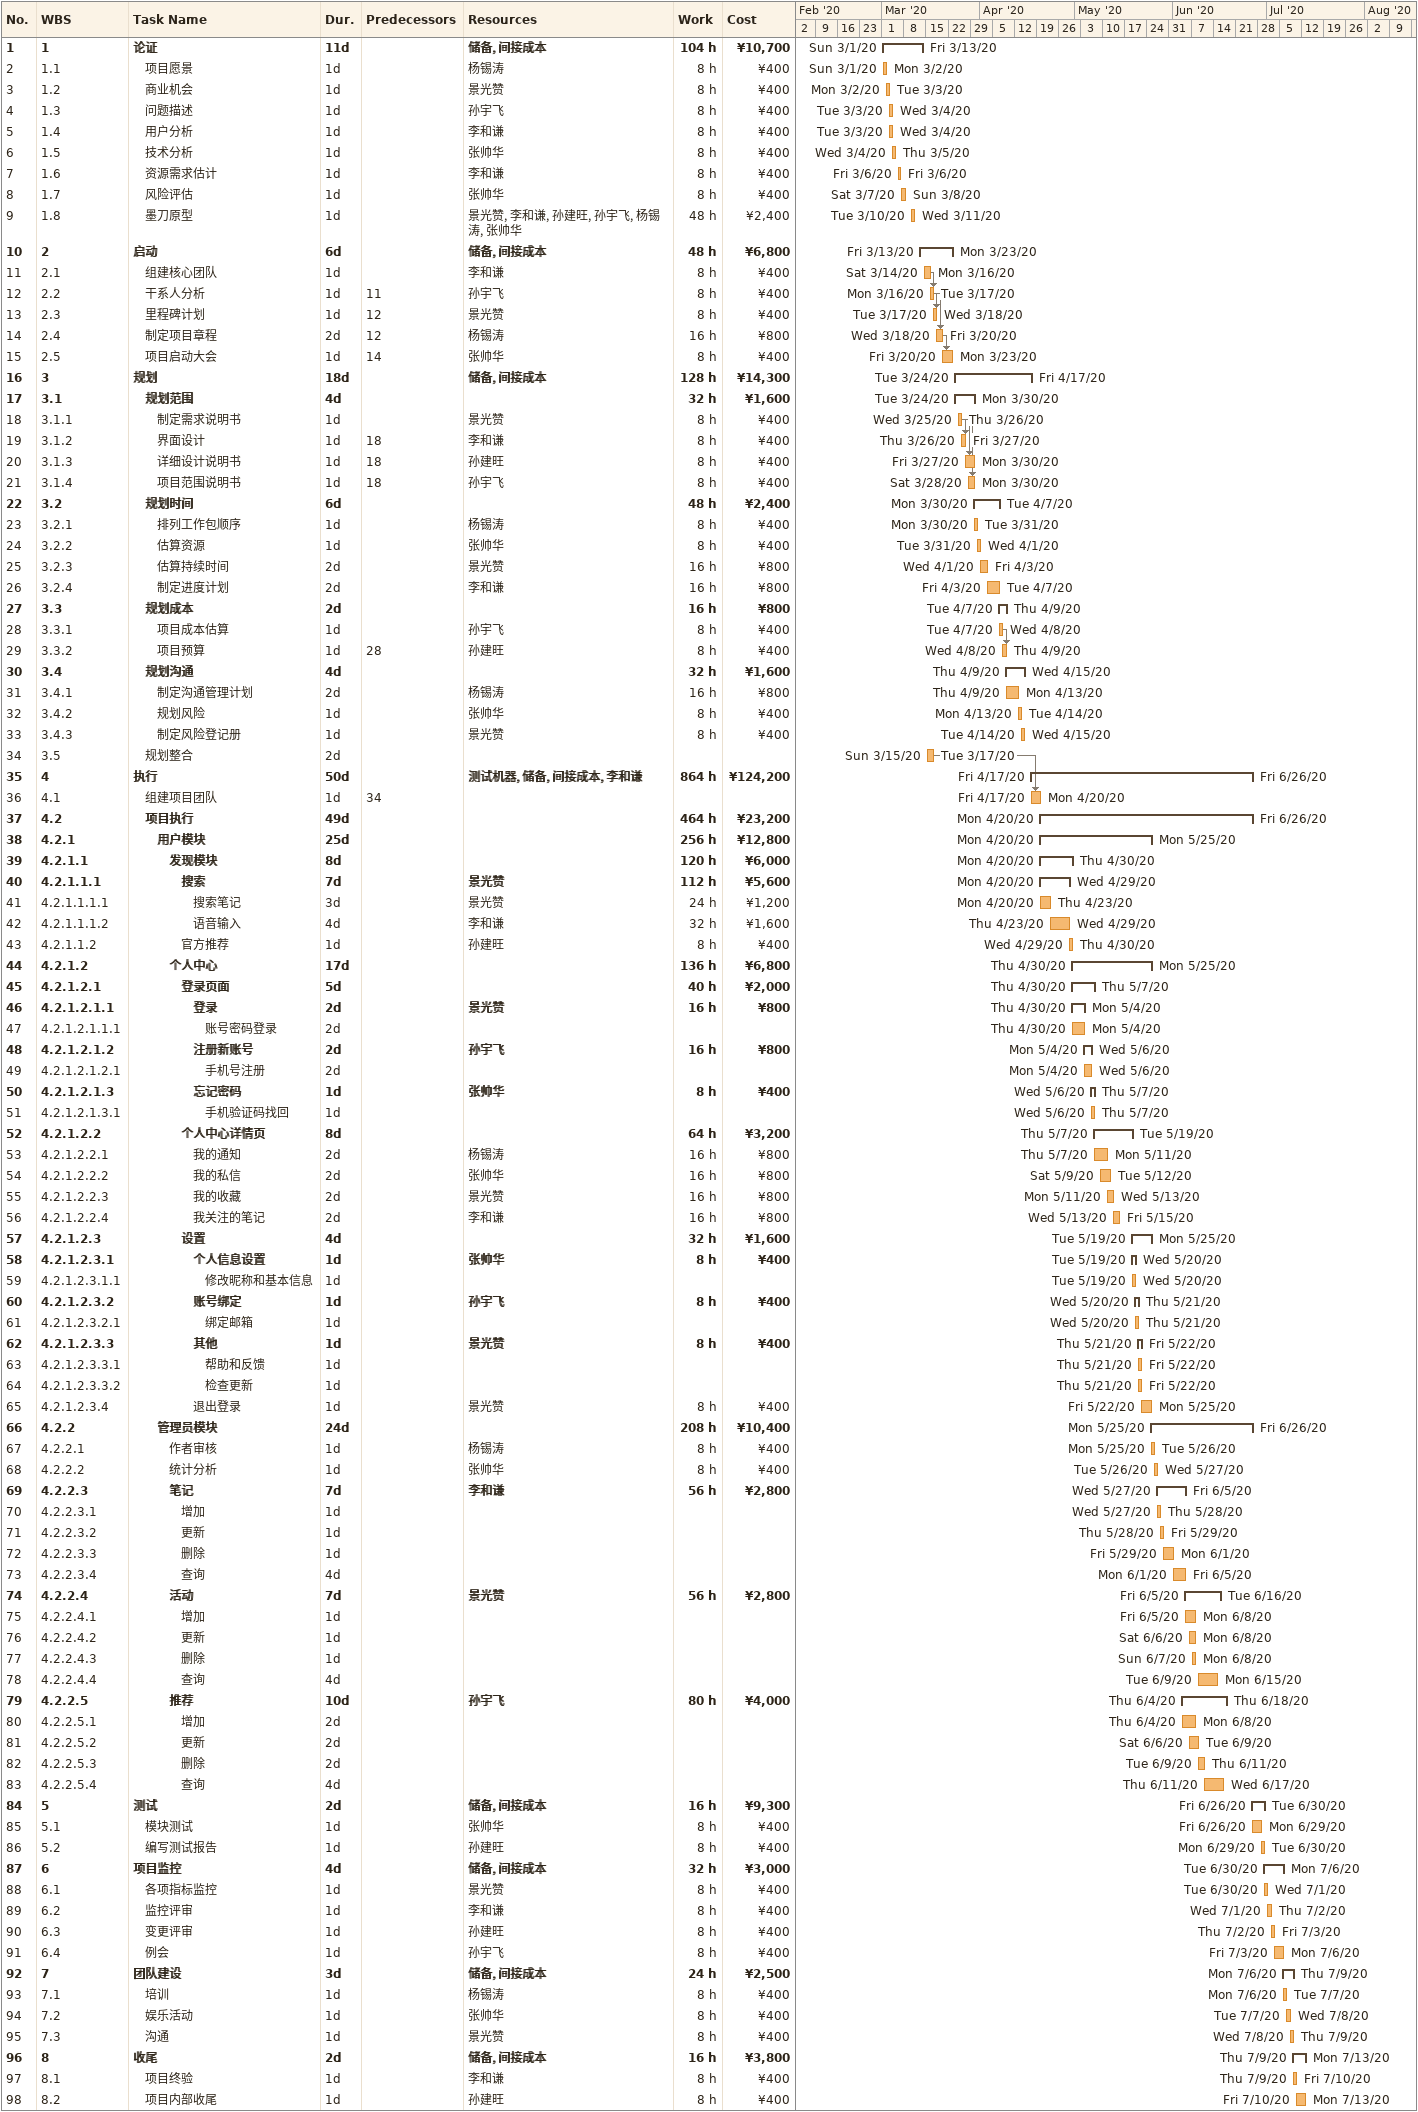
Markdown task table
| ID | WBS | Task | Duration | Start | Finish | Predecessors | Resources | Work (h) | Cost (¥) |
|---|---|---|---|---|---|---|---|---|---|
| 1 | 1 | **论证** | 11d | 2020-03-01 | 2020-03-13 |  | 储备, 间接成本 | 104 | 10700 |
| 2 | 1.1 | 项目愿景 | 1d | 2020-03-01 | 2020-03-02 |  | 杨锡涛 | 8 | 400 |
| 3 | 1.2 | 商业机会 | 1d | 2020-03-02 | 2020-03-03 |  | 景光赞 | 8 | 400 |
| 4 | 1.3 | 问题描述 | 1d | 2020-03-03 | 2020-03-04 |  | 孙宇飞 | 8 | 400 |
| 5 | 1.4 | 用户分析 | 1d | 2020-03-03 | 2020-03-04 |  | 李和谦 | 8 | 400 |
| 6 | 1.5 | 技术分析 | 1d | 2020-03-04 | 2020-03-05 |  | 张帅华 | 8 | 400 |
| 7 | 1.6 | 资源需求估计 | 1d | 2020-03-06 | 2020-03-06 |  | 李和谦 | 8 | 400 |
| 8 | 1.7 | 风险评估 | 1d | 2020-03-07 | 2020-03-08 |  | 张帅华 | 8 | 400 |
| 9 | 1.8 | 墨刀原型 | 1d | 2020-03-10 | 2020-03-11 |  | 景光赞, 李和谦, 孙建旺, 孙宇飞, 杨锡涛, 张帅华 | 48 | 2400 |
| 10 | 2 | **启动** | 6d | 2020-03-13 | 2020-03-23 |  | 储备, 间接成本 | 48 | 6800 |
| 11 | 2.1 | 组建核心团队 | 1d | 2020-03-14 | 2020-03-16 |  | 李和谦 | 8 | 400 |
| 12 | 2.2 | 干系人分析 | 1d | 2020-03-16 | 2020-03-17 | 11 | 孙宇飞 | 8 | 400 |
| 13 | 2.3 | 里程碑计划 | 1d | 2020-03-17 | 2020-03-18 | 12 | 景光赞 | 8 | 400 |
| 14 | 2.4 | 制定项目章程 | 2d | 2020-03-18 | 2020-03-20 | 12 | 杨锡涛 | 16 | 800 |
| 15 | 2.5 | 项目启动大会 | 1d | 2020-03-20 | 2020-03-23 | 14 | 张帅华 | 8 | 400 |
| 16 | 3 | **规划** | 18d | 2020-03-24 | 2020-04-17 |  | 储备, 间接成本 | 128 | 14300 |
| 17 | 3.1 | **规划范围** | 4d | 2020-03-24 | 2020-03-30 |  |  | 32 | 1600 |
| 18 | 3.1.1 | 制定需求说明书 | 1d | 2020-03-25 | 2020-03-26 |  | 景光赞 | 8 | 400 |
| 19 | 3.1.2 | 界面设计 | 1d | 2020-03-26 | 2020-03-27 | 18 | 李和谦 | 8 | 400 |
| 20 | 3.1.3 | 详细设计说明书 | 1d | 2020-03-27 | 2020-03-30 | 18 | 孙建旺 | 8 | 400 |
| 21 | 3.1.4 | 项目范围说明书 | 1d | 2020-03-28 | 2020-03-30 | 18 | 孙宇飞 | 8 | 400 |
| 22 | 3.2 | **规划时间** | 6d | 2020-03-30 | 2020-04-07 |  |  | 48 | 2400 |
| 23 | 3.2.1 | 排列工作包顺序 | 1d | 2020-03-30 | 2020-03-31 |  | 杨锡涛 | 8 | 400 |
| 24 | 3.2.2 | 估算资源 | 1d | 2020-03-31 | 2020-04-01 |  | 张帅华 | 8 | 400 |
| 25 | 3.2.3 | 估算持续时间 | 2d | 2020-04-01 | 2020-04-03 |  | 景光赞 | 16 | 800 |
| 26 | 3.2.4 | 制定进度计划 | 2d | 2020-04-03 | 2020-04-07 |  | 李和谦 | 16 | 800 |
| 27 | 3.3 | **规划成本** | 2d | 2020-04-07 | 2020-04-09 |  |  | 16 | 800 |
| 28 | 3.3.1 | 项目成本估算 | 1d | 2020-04-07 | 2020-04-08 |  | 孙宇飞 | 8 | 400 |
| 29 | 3.3.2 | 项目预算 | 1d | 2020-04-08 | 2020-04-09 | 28 | 孙建旺 | 8 | 400 |
| 30 | 3.4 | **规划沟通** | 4d | 2020-04-09 | 2020-04-15 |  |  | 32 | 1600 |
| 31 | 3.4.1 | 制定沟通管理计划 | 2d | 2020-04-09 | 2020-04-13 |  | 杨锡涛 | 16 | 800 |
| 32 | 3.4.2 | 规划风险 | 1d | 2020-04-13 | 2020-04-14 |  | 张帅华 | 8 | 400 |
| 33 | 3.4.3 | 制定风险登记册 | 1d | 2020-04-14 | 2020-04-15 |  | 景光赞 | 8 | 400 |
| 34 | 3.5 | 规划整合 | 2d | 2020-03-15 | 2020-03-17 |  |  |  |  |
| 35 | 4 | **执行** | 50d | 2020-04-17 | 2020-06-26 |  | 测试机器, 储备, 间接成本, 李和谦 | 864 | 124200 |
| 36 | 4.1 | 组建项目团队 | 1d | 2020-04-17 | 2020-04-20 | 34 |  |  |  |
| 37 | 4.2 | **项目执行** | 49d | 2020-04-20 | 2020-06-26 |  |  | 464 | 23200 |
| 38 | 4.2.1 | **用户模块** | 25d | 2020-04-20 | 2020-05-25 |  |  | 256 | 12800 |
| 39 | 4.2.1.1 | **发现模块** | 8d | 2020-04-20 | 2020-04-30 |  |  | 120 | 6000 |
| 40 | 4.2.1.1.1 | **搜索** | 7d | 2020-04-20 | 2020-04-29 |  | 景光赞 | 112 | 5600 |
| 41 | 4.2.1.1.1.1 | 搜索笔记 | 3d | 2020-04-20 | 2020-04-23 |  | 景光赞 | 24 | 1200 |
| 42 | 4.2.1.1.1.2 | 语音输入 | 4d | 2020-04-23 | 2020-04-29 |  | 李和谦 | 32 | 1600 |
| 43 | 4.2.1.1.2 | 官方推荐 | 1d | 2020-04-29 | 2020-04-30 |  | 孙建旺 | 8 | 400 |
| 44 | 4.2.1.2 | **个人中心** | 17d | 2020-04-30 | 2020-05-25 |  |  | 136 | 6800 |
| 45 | 4.2.1.2.1 | **登录页面** | 5d | 2020-04-30 | 2020-05-07 |  |  | 40 | 2000 |
| 46 | 4.2.1.2.1.1 | **登录** | 2d | 2020-04-30 | 2020-05-04 |  | 景光赞 | 16 | 800 |
| 47 | 4.2.1.2.1.1.1 | 账号密码登录 | 2d | 2020-04-30 | 2020-05-04 |  |  |  |  |
| 48 | 4.2.1.2.1.2 | **注册新账号** | 2d | 2020-05-04 | 2020-05-06 |  | 孙宇飞 | 16 | 800 |
| 49 | 4.2.1.2.1.2.1 | 手机号注册 | 2d | 2020-05-04 | 2020-05-06 |  |  |  |  |
| 50 | 4.2.1.2.1.3 | **忘记密码** | 1d | 2020-05-06 | 2020-05-07 |  | 张帅华 | 8 | 400 |
| 51 | 4.2.1.2.1.3.1 | 手机验证码找回 | 1d | 2020-05-06 | 2020-05-07 |  |  |  |  |
| 52 | 4.2.1.2.2 | **个人中心详情页** | 8d | 2020-05-07 | 2020-05-19 |  |  | 64 | 3200 |
| 53 | 4.2.1.2.2.1 | 我的通知 | 2d | 2020-05-07 | 2020-05-11 |  | 杨锡涛 | 16 | 800 |
| 54 | 4.2.1.2.2.2 | 我的私信 | 2d | 2020-05-09 | 2020-05-12 |  | 张帅华 | 16 | 800 |
| 55 | 4.2.1.2.2.3 | 我的收藏 | 2d | 2020-05-11 | 2020-05-13 |  | 景光赞 | 16 | 800 |
| 56 | 4.2.1.2.2.4 | 我关注的笔记 | 2d | 2020-05-13 | 2020-05-15 |  | 李和谦 | 16 | 800 |
| 57 | 4.2.1.2.3 | **设置** | 4d | 2020-05-19 | 2020-05-25 |  |  | 32 | 1600 |
| 58 | 4.2.1.2.3.1 | **个人信息设置** | 1d | 2020-05-19 | 2020-05-20 |  | 张帅华 | 8 | 400 |
| 59 | 4.2.1.2.3.1.1 | 修改昵称和基本信息 | 1d | 2020-05-19 | 2020-05-20 |  |  |  |  |
| 60 | 4.2.1.2.3.2 | **账号绑定** | 1d | 2020-05-20 | 2020-05-21 |  | 孙宇飞 | 8 | 400 |
| 61 | 4.2.1.2.3.2.1 | 绑定邮箱 | 1d | 2020-05-20 | 2020-05-21 |  |  |  |  |
| 62 | 4.2.1.2.3.3 | **其他** | 1d | 2020-05-21 | 2020-05-22 |  | 景光赞 | 8 | 400 |
| 63 | 4.2.1.2.3.3.1 | 帮助和反馈 | 1d | 2020-05-21 | 2020-05-22 |  |  |  |  |
| 64 | 4.2.1.2.3.3.2 | 检查更新 | 1d | 2020-05-21 | 2020-05-22 |  |  |  |  |
| 65 | 4.2.1.2.3.4 | 退出登录 | 1d | 2020-05-22 | 2020-05-25 |  | 景光赞 | 8 | 400 |
| 66 | 4.2.2 | **管理员模块** | 24d | 2020-05-25 | 2020-06-26 |  |  | 208 | 10400 |
| 67 | 4.2.2.1 | 作者审核 | 1d | 2020-05-25 | 2020-05-26 |  | 杨锡涛 | 8 | 400 |
| 68 | 4.2.2.2 | 统计分析 | 1d | 2020-05-26 | 2020-05-27 |  | 张帅华 | 8 | 400 |
| 69 | 4.2.2.3 | **笔记** | 7d | 2020-05-27 | 2020-06-05 |  | 李和谦 | 56 | 2800 |
| 70 | 4.2.2.3.1 | 增加 | 1d | 2020-05-27 | 2020-05-28 |  |  |  |  |
| 71 | 4.2.2.3.2 | 更新 | 1d | 2020-05-28 | 2020-05-29 |  |  |  |  |
| 72 | 4.2.2.3.3 | 删除 | 1d | 2020-05-29 | 2020-06-01 |  |  |  |  |
| 73 | 4.2.2.3.4 | 查询 | 4d | 2020-06-01 | 2020-06-05 |  |  |  |  |
| 74 | 4.2.2.4 | **活动** | 7d | 2020-06-05 | 2020-06-16 |  | 景光赞 | 56 | 2800 |
| 75 | 4.2.2.4.1 | 增加 | 1d | 2020-06-05 | 2020-06-08 |  |  |  |  |
| 76 | 4.2.2.4.2 | 更新 | 1d | 2020-06-06 | 2020-06-08 |  |  |  |  |
| 77 | 4.2.2.4.3 | 删除 | 1d | 2020-06-07 | 2020-06-08 |  |  |  |  |
| 78 | 4.2.2.4.4 | 查询 | 4d | 2020-06-09 | 2020-06-15 |  |  |  |  |
| 79 | 4.2.2.5 | **推荐** | 10d | 2020-06-04 | 2020-06-18 |  | 孙宇飞 | 80 | 4000 |
| 80 | 4.2.2.5.1 | 增加 | 2d | 2020-06-04 | 2020-06-08 |  |  |  |  |
| 81 | 4.2.2.5.2 | 更新 | 2d | 2020-06-06 | 2020-06-09 |  |  |  |  |
| 82 | 4.2.2.5.3 | 删除 | 2d | 2020-06-09 | 2020-06-11 |  |  |  |  |
| 83 | 4.2.2.5.4 | 查询 | 4d | 2020-06-11 | 2020-06-17 |  |  |  |  |
| 84 | 5 | **测试** | 2d | 2020-06-26 | 2020-06-30 |  | 储备, 间接成本 | 16 | 9300 |
| 85 | 5.1 | 模块测试 | 1d | 2020-06-26 | 2020-06-29 |  | 张帅华 | 8 | 400 |
| 86 | 5.2 | 编写测试报告 | 1d | 2020-06-29 | 2020-06-30 |  | 孙建旺 | 8 | 400 |
| 87 | 6 | **项目监控** | 4d | 2020-06-30 | 2020-07-06 |  | 储备, 间接成本 | 32 | 3000 |
| 88 | 6.1 | 各项指标监控 | 1d | 2020-06-30 | 2020-07-01 |  | 景光赞 | 8 | 400 |
| 89 | 6.2 | 监控评审 | 1d | 2020-07-01 | 2020-07-02 |  | 李和谦 | 8 | 400 |
| 90 | 6.3 | 变更评审 | 1d | 2020-07-02 | 2020-07-03 |  | 孙建旺 | 8 | 400 |
| 91 | 6.4 | 例会 | 1d | 2020-07-03 | 2020-07-06 |  | 孙宇飞 | 8 | 400 |
| 92 | 7 | **团队建设** | 3d | 2020-07-06 | 2020-07-09 |  | 储备, 间接成本 | 24 | 2500 |
| 93 | 7.1 | 培训 | 1d | 2020-07-06 | 2020-07-07 |  | 杨锡涛 | 8 | 400 |
| 94 | 7.2 | 娱乐活动 | 1d | 2020-07-07 | 2020-07-08 |  | 张帅华 | 8 | 400 |
| 95 | 7.3 | 沟通 | 1d | 2020-07-08 | 2020-07-09 |  | 景光赞 | 8 | 400 |
| 96 | 8 | **收尾** | 2d | 2020-07-09 | 2020-07-13 |  | 储备, 间接成本 | 16 | 3800 |
| 97 | 8.1 | 项目终验 | 1d | 2020-07-09 | 2020-07-10 |  | 李和谦 | 8 | 400 |
| 98 | 8.2 | 项目内部收尾 | 1d | 2020-07-10 | 2020-07-13 |  | 孙建旺 | 8 | 400 |
